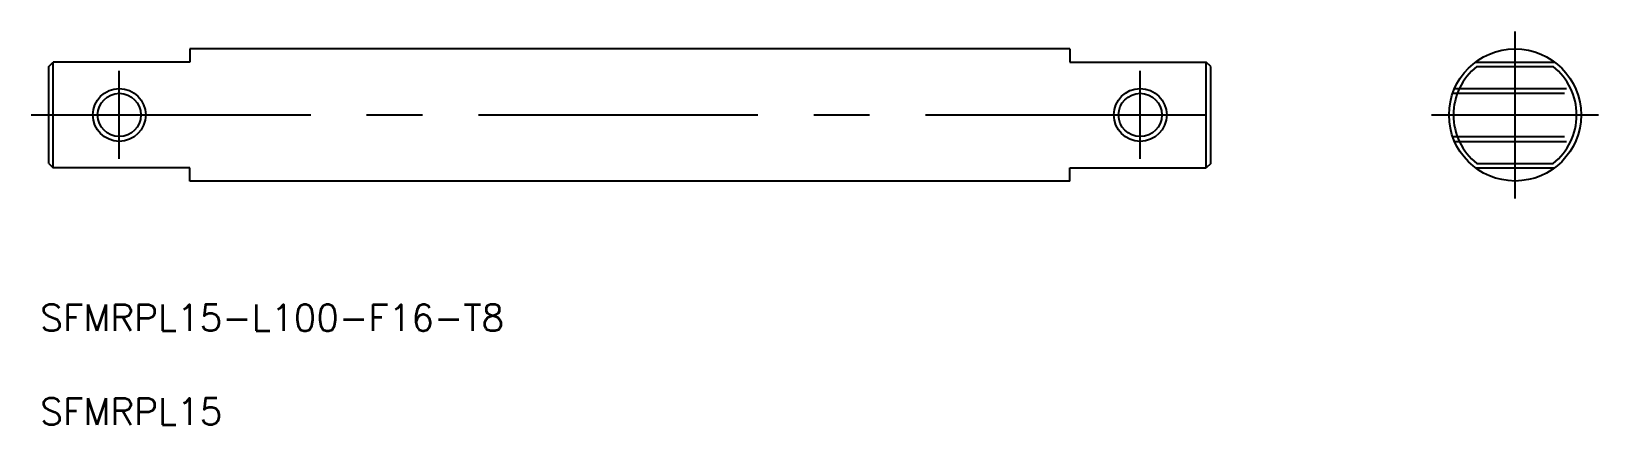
# Model space of a CAD drawing. Extents: x -169 to 10, y -35 to 10.
import ezdxf

# ---------------------------------------------------------------- set-up
doc = ezdxf.new("R2010")
doc.units = 0
doc.linetypes.add('CENTER', pattern=[50.8, 31.75, -6.35, 6.35, -6.35])
doc.linetypes.add('DASHED', pattern=[19.05, 12.7, -6.35])
doc.layers.get('0').update_dxf_attribs({"linetype": 'CONTINUOUS'})
doc.layers.add('CENTER', color=1, linetype='CENTER')
doc.styles.get("Standard").update_dxf_attribs({"font": 'txt.shx', "height": 3, "bigfont": 'bigfont.shx'})

msp = doc.modelspace()

# ---------------------------------------------------------------- linework, layer by layer
at = {"color": 7, "linetype": 'CONTINUOUS'}
for p, q in [((-50.58, 7.5), (-150.58, 7.5)), ((-150.58, 7.5), (-150.58, 6)), ((-50.58, 7.5), (-50.58, 6)), ((-166.58, 5.5), (-166.08, 6)), ((-166.58, -5.5), (-166.58, 5.5)), ((-150.58, 6), (-166.08, 6)), ((-166.08, -6), (-166.08, 6)), ((-50.58, 6), (-35.08, 6)), ((-35.08, -6), (-35.08, 6)), ((-34.58, 5.5), (-35.08, 6)), ((-34.58, -5.5), (-34.58, 5.5)), ((-4.5, 6), (4.5, 6)), ((-4.33, 5.5), (4.33, 5.5)), ((-166.58, -5.5), (-166.08, -6)), ((-150.58, -6), (-166.08, -6)), ((-150.58, -7.5), (-150.58, -6)), ((-50.58, -6), (-35.08, -6)), ((-50.58, -7.5), (-50.58, -6)), ((-34.58, -5.5), (-35.08, -6)), ((-4.5, -6), (4.5, -6)), ((-4.33, -5.5), (4.33, -5.5)), ((-50.58, -7.5), (-150.58, -7.5))]:
    msp.add_line(p, q, dxfattribs=at)
at = {"color": 3, "linetype": 'DASHED'}
for p, q in [((-7.09, 2.46), (7.09, 2.46)), ((-6.87, 3), (6.87, 3)), ((-7.09, -2.46), (7.09, -2.46)), ((-6.87, -3), (6.87, -3))]:
    msp.add_line(p, q, dxfattribs=at)
at = {"color": 7, "linetype": 'CONTINUOUS'}
for centre, radius in [((0, 0), 7.5), ((-158.58, 0), 2.46), ((-42.58, 0), 2.46)]:
    msp.add_circle(centre, radius, dxfattribs=at)
at = {"color": 3, "linetype": 'CONTINUOUS'}
for centre in [(-158.58, 0), (-42.58, 0)]:
    msp.add_circle(centre, 3, dxfattribs=at)
at = {"color": 7, "linetype": 'CONTINUOUS'}
for start, end in [(128.2132, 231.7868), (308.2132, 51.7868)]:
    msp.add_arc((0, 0), 7, start, end, dxfattribs=at)
at = {"layer": 'CENTER', "color": 1, "linetype": 'CENTER'}
for p, q in [((0, -9.5), (0, 9.5)), ((-158.58, -5), (-158.58, 5)), ((-42.58, -5), (-42.58, 5)), ((-168.58, 0), (-32.58, 0)), ((-9.5, 0), (9.5, 0))]:
    msp.add_line(p, q, dxfattribs=at)

# ---------------------------------------------------------------- texts
at = {"color": 7, "linetype": 'CONTINUOUS'}
for s, p in [('SFMRPL15-L100-F16-T8', (-167.57, -24.53)), ('SFMRPL15', (-167.57, -35.18))]:
    msp.add_text(s, height=3, dxfattribs=at).set_placement(p)

doc.saveas('drawing.dxf')
